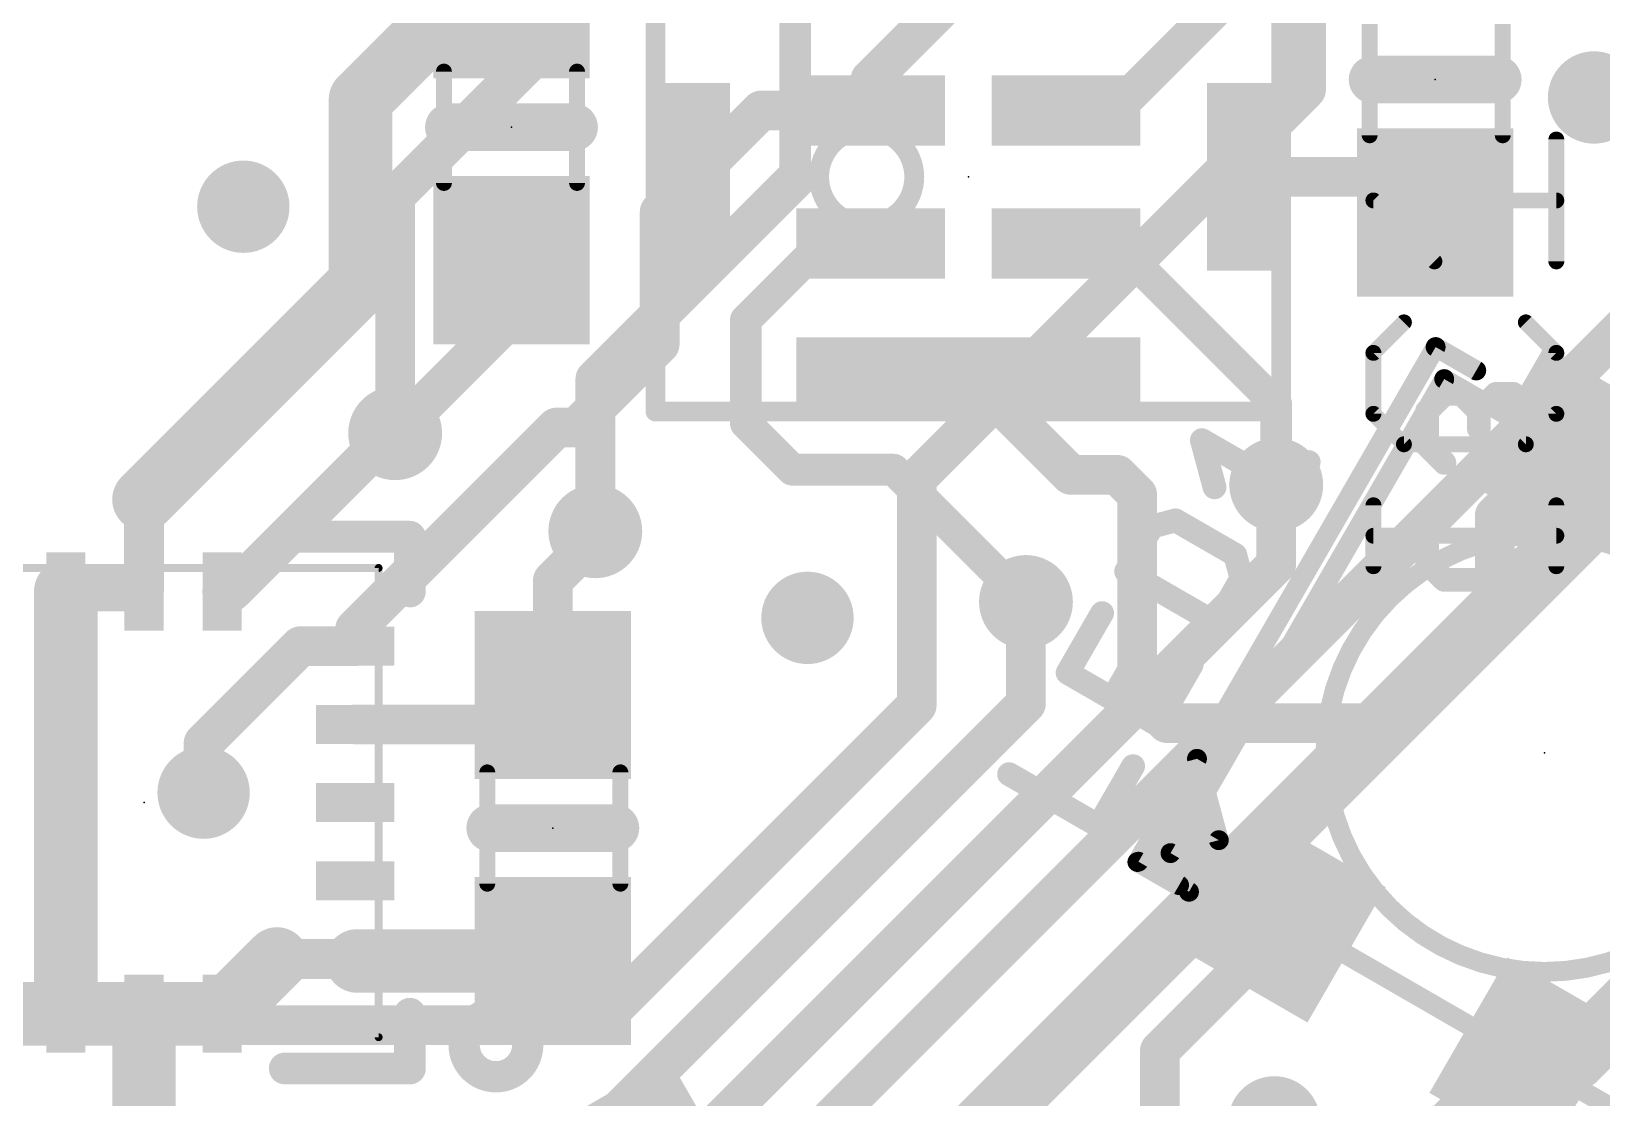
# Model space of a CAD drawing. Extents: x -25.4 to 25.4, y -26.7 to 25.8.
# Drawn here: x 5.44 to 15.48, y -10.33 to -3.51 of the extents above; entities that cross this region are included whole.
import ezdxf

# ---------------------------------------------------------------- set-up
doc = ezdxf.new("R2010")
doc.units = 0
for name, color, linetype in [('1', 12, 'CONTINUOUS'), ('16', 5, 'CONTINUOUS'), ('18', 110, 'CONTINUOUS'), ('20', 53, 'CONTINUOUS'), ('21', 53, 'CONTINUOUS'), ('23', 53, 'CONTINUOUS'), ('25', 253, 'CONTINUOUS'), ('51', 53, 'CONTINUOUS')]:
    doc.layers.add(name, color=color, linetype=linetype)

# ---------------------------------------------------------------- blocks, each defined once
blk = doc.blocks.new('RECT')
blk.add_solid([(-0.5, -0.5), (0.5, -0.5), (-0.5, 0.5), (0.5, 0.5)])
blk = doc.blocks.new('ROUNDV')
at = {"const_width": 0.5}
blk.add_lwpolyline([(0, -0.25, 1), (0, 0.25, 1), (0, -0.25)], format="xyb", dxfattribs=at)

msp = doc.modelspace()

# ---------------------------------------------------------------- linework, layer by layer
at = {"layer": '1'}
for points, const_width in [([(0, -20.32, 0.4142), (20.32, 0)], 0.254), ([(10.8685, -3.82, 1), (10.7415, -3.82)], 0.127), ([(10.7601, -3.7751, 1), (10.8499, -3.8649)], 0.127), ([(7.6454, -3.9497, 1), (7.4422, -3.9497)], 0.2032), ([(7.472, -3.8779, 1), (7.6156, -4.0215)], 0.2032), ([(10.105, -3.9565, 1), (10.105, -4.0835)], 0.127), ([(10.1499, -4.0649, 1), (10.0601, -3.9751)], 0.127), ([(10.805, -4.0835, 1), (10.805, -3.9565)], 0.127), ([(12.055, -3.9438, 1), (12.055, -4.0962)], 0.1524), ([(12.363, -4.0962, 1), (12.363, -3.9438)], 0.1524), ([(10.7415, -4.02, 1), (10.8685, -4.02)], 0.127), ([(12.3226, -3.9796, 1), (12.4034, -4.0604)], 0.1143), ([(9.6351, -4.4001, 1), (9.7249, -4.4899)], 0.127), ([(9.7249, -4.4899, 1), (9.6351, -4.4001)], 0.127), ([(13.18, -4.3815, 1), (13.18, -4.5085)], 0.127), ([(14.2317, -4.4001, 1), (14.1419, -4.4899)], 0.127), ([(14.1868, -4.5085, 1), (14.1868, -4.3815)], 0.127), ([(9.5199, -4.6686, 1), (9.3929, -4.6686)], 0.127), ([(9.4115, -4.6237, 1), (9.5013, -4.7135)], 0.127), ([(14.3696, -4.7176, 1), (14.4594, -4.6278)], 0.127), ([(10.497, -4.8192, 1), (10.497, -4.9208)], 0.1016), ([(10.5329, -4.9059, 1), (10.4611, -4.8341)], 0.1016), ([(10.805, -4.9208, 1), (10.805, -4.8192)], 0.1016), ([(12.055, -4.8192, 1), (12.055, -4.9208)], 0.1016), ([(12.4056, -4.8341, 1), (12.3338, -4.9059)], 0.1016), ([(12.3697, -4.9208, 1), (12.3697, -4.8192)], 0.1016), ([(8.5725, -4.9775, 1), (8.4455, -4.9775)], 0.127), ([(7.6156, -5.195, 1), (7.472, -5.0513)], 0.2032), ([(7.4422, -5.1232, 1), (7.6454, -5.1232)], 0.2032), ([(8.5539, -5.3849, 1), (8.4641, -5.2951)], 0.127), ([(8.4455, -5.34, 1), (8.5725, -5.34)], 0.127), ([(10.0584, -5.3594, 1), (9.9568, -5.3594)], 0.1016), ([(9.9717, -5.3235, 1), (10.0435, -5.3953)], 0.1016), ([(9.5013, -5.5592, 1), (9.4115, -5.4694)], 0.127), ([(9.3929, -5.5143, 1), (9.5199, -5.5143)], 0.127), ([(11.4749, -5.6501, 1), (11.3851, -5.7399)], 0.127), ([(13.4493, -5.8988, 1), (13.3477, -5.8988)], 0.1016), ([(13.3626, -5.9347, 1), (13.4344, -5.8629)], 0.1016), ([(8.796, -5.9842, 1), (8.796, -6.1112)], 0.127), ([(8.8409, -6.0926, 1), (8.7511, -6.0028)], 0.127), ([(8.923, -6.1112, 1), (8.923, -5.9842)], 0.127), ([(10.0435, -5.9839, 1), (9.9717, -6.0557)], 0.1016), ([(7.7348, -6.0202, 1), (7.7348, -6.1473)], 0.127), ([(7.7797, -6.1287, 1), (7.6898, -6.0388)], 0.127), ([(7.7203, -6.0388, 1), (7.8101, -6.1287)], 0.127), ([(7.7652, -6.1473, 1), (7.7652, -6.0202)], 0.127), ([(8.8781, -6.0028, 1), (8.9679, -6.0926)], 0.127), ([(9.9568, -6.0198, 1), (10.0584, -6.0198)], 0.1016), ([(15.2751, -6.2199, 1), (15.1853, -6.1301)], 0.127), ([(10.3048, -6.2662, 1), (10.3048, -6.3678)], 0.1016), ([(10.9884, -6.2811, 1), (10.9166, -6.3529)], 0.1016), ([(10.9525, -6.3678, 1), (10.9525, -6.2662)], 0.1016), ([(12.085, -6.2865, 1), (12.085, -6.4135)], 0.127), ([(12.4274, -6.3051, 1), (12.3376, -6.3949)], 0.127), ([(12.3825, -6.4135, 1), (12.3825, -6.2865)], 0.127), ([(10.2689, -6.3529, 1), (10.3407, -6.2811)], 0.1016), ([(12.0401, -6.3949, 1), (12.1299, -6.3051)], 0.127), ([(6.0877, -6.4356, 1), (6.2313, -6.5793)], 0.2032), ([(6.223, -6.5075, 1), (6.096, -6.5075)], 0.127), ([(12.573, -6.477, 1), (12.446, -6.477)], 0.127), ([(12.4646, -6.5219, 1), (12.5544, -6.4321)], 0.127), ([(13.3477, -6.4135, 1), (13.4493, -6.4135)], 0.1016), ([(14.859, -6.6097, 1), (14.732, -6.6097)], 0.127), ([(14.7506, -6.5648, 1), (14.8404, -6.6546)], 0.127), ([(9.1084, -6.7107, 1), (8.9814, -6.7107)], 0.127), ([(8.9814, -6.7539, 1), (9.1084, -6.7539)], 0.127), ([(9.0898, -6.7988, 1), (9, -6.709)], 0.127), ([(5.7611, -7.0955, 1), (5.5579, -7.0955)], 0.2032), ([(8.8367, -7.0256, 1), (8.7097, -7.0256)], 0.127), ([(8.7283, -6.9807, 1), (8.8181, -7.0705)], 0.127), ([(5.6595, -7.032, 1), (5.6595, -7.159)], 0.127), ([(6.1595, -7.159, 1), (6.1595, -7.032)], 0.127), ([(6.6595, -7.032, 1), (6.6595, -7.159)], 0.127), ([(6.6781, -7.0506, 1), (6.7679, -7.1404)], 0.127), ([(6.723, -7.159, 1), (6.723, -7.032)], 0.127), ([(6.096, -7.0955, 1), (6.223, -7.0955)], 0.127), ([(11.7624, -7.1987, 1), (11.8342, -7.1269)], 0.1016), ([(7.573, -7.3343, 1), (7.446, -7.3343)], 0.127), ([(7.4646, -7.2894, 1), (7.5544, -7.3792)], 0.127), ([(14.8404, -7.3474, 1), (14.7506, -7.2576)], 0.127), ([(7.1595, -7.382, 1), (7.1595, -7.509)], 0.127), ([(7.2044, -7.4904, 1), (7.1146, -7.4006)], 0.127), ([(7.5095, -7.509, 1), (7.5095, -7.382)], 0.127), ([(14.732, -7.3025, 1), (14.859, -7.3025)], 0.127), ([(7.446, -7.4455, 1), (7.573, -7.4455)], 0.127), ([(12.5544, -7.7021, 1), (12.4646, -7.7919)], 0.127), ([(8.7097, -7.7581, 1), (8.8367, -7.7581)], 0.127), ([(8.8181, -7.803, 1), (8.7283, -7.7132)], 0.127), ([(12.446, -7.747, 1), (12.573, -7.747)], 0.127), ([(7.5095, -7.882, 1), (7.5095, -8.009)], 0.127), ([(8.5857, -8.009, 1), (8.5857, -7.882)], 0.127), ([(12.7, -7.874, 1), (12.7, -8.001)], 0.127), ([(12.6551, -7.9824, 1), (12.7449, -7.8926)], 0.127), ([(14.1156, -7.8926, 1), (14.2054, -7.9824)], 0.127), ([(14.1605, -8.001, 1), (14.1605, -7.874)], 0.127), ([(8.5408, -7.9006, 1), (8.6306, -7.9904)], 0.127), ([(6.4956, -8.0195, 1), (6.5855, -8.1094)], 0.127), ([(6.6041, -8.0645, 1), (6.4771, -8.0645)], 0.127), ([(6.4771, -8.382, 1), (6.6041, -8.382)], 0.127), ([(13.5251, -9.2509, 1), (13.4353, -9.1611)], 0.127), ([(7.0813, -9.5173, 1), (6.9377, -9.3737)], 0.2032), ([(7.0095, -9.382, 1), (7.0095, -9.509)], 0.127), ([(7.5221, -9.3565, 1), (7.5221, -9.5597)], 0.2032), ([(7.5544, -9.4006, 1), (7.4646, -9.4904)], 0.127), ([(7.5095, -9.509, 1), (7.5095, -9.382)], 0.127), ([(8.7732, -9.5597, 1), (8.7732, -9.3565)], 0.2032), ([(7.4772, -9.503, 1), (7.567, -9.4132)], 0.127), ([(5.6595, -9.6939, 1), (5.6595, -9.8971)], 0.2032), ([(5.6595, -9.8971, 1), (5.6595, -9.6939)], 0.2032), ([(6.1595, -9.6939, 1), (6.1595, -9.8971)], 0.2032), ([(6.2611, -9.7955, 1), (6.0579, -9.7955)], 0.2032), ([(6.1595, -9.8971, 1), (6.1595, -9.6939)], 0.2032), ([(6.5877, -9.7237, 1), (6.7313, -9.8673)], 0.2032), ([(6.6595, -9.8971, 1), (6.6595, -9.6939)], 0.2032), ([(5.5579, -9.7955, 1), (5.7611, -9.7955)], 0.2032), ([(12.7182, -10.0315, 1), (12.5912, -10.0315)], 0.127), ([(12.6098, -9.9866, 1), (12.6996, -10.0764)], 0.127), ([(14.9958, -9.9794, 1), (14.9958, -10.1826)], 0.2032), ([(15.0676, -10.1529, 1), (14.9239, -10.0092)], 0.2032), ([(15.2386, -10.0092, 1), (15.3823, -10.1529)], 0.2032), ([(15.3105, -10.1826, 1), (15.3105, -9.9794)], 0.2032)]:
    msp.add_lwpolyline(points, format="xyb", dxfattribs=dict(at, const_width=const_width))
for points, const_width in [([(7.5438, -3.9497), (8.216, -3.2775)], 0.4064), ([(11.43, -3.195), (10.805, -3.82)], 0.254), ([(12.363, -4.02), (13.081, -3.302)], 0.2286), ([(10.805, -3.82), (10.805, -4.02)], 0.254), ([(7.5438, -5.1232), (7.5438, -3.9497)], 0.4064), ([(10.105, -4.02), (9.68, -4.445)], 0.254), ([(10.805, -4.02), (10.105, -4.02)], 0.254), ([(12.055, -4.02), (12.363, -4.02)], 0.3048), ([(9.68, -4.445), (9.4564, -4.6686)], 0.254), ([(13.18, -4.445), (14.1868, -4.445)], 0.254), ([(14.1868, -4.445), (14.4145, -4.6727)], 0.254), ([(9.4564, -4.6686), (9.4564, -5.5143)], 0.254), ([(10.497, -4.87), (10.0076, -5.3594)], 0.2032), ([(10.805, -4.87), (10.497, -4.87)], 0.2032), ([(12.3697, -4.87), (12.055, -4.87)], 0.2032), ([(13.3985, -5.8988), (12.3697, -4.87)], 0.2032), ([(8.509, -5.34), (8.509, -4.9775)], 0.254), ([(6.1595, -6.5075), (7.5438, -5.1232)], 0.4064), ([(7.7652, -6.0838), (8.509, -5.34)], 0.254), ([(10.0076, -5.3594), (10.0076, -6.0198)], 0.2032), ([(9.4564, -5.5143), (8.923, -6.0477)], 0.254), ([(11.43, -5.695), (12.085, -6.35)], 0.254), ([(13.3985, -6.4135), (13.3985, -5.8988)], 0.2032), ([(8.796, -6.0477), (7.5095, -7.3343)], 0.254), ([(8.923, -6.0477), (8.796, -6.0477)], 0.254), ([(10.0076, -6.0198), (10.3048, -6.317)], 0.2032), ([(7.7348, -6.0838), (6.723, -7.0955)], 0.254), ([(7.7652, -6.0838), (7.7348, -6.0838)], 0.254), ([(14.7955, -6.6097), (15.2302, -6.175)], 0.254), ([(10.9525, -6.317), (10.3048, -6.317)], 0.2032), ([(10.9525, -6.317), (11.7983, -7.1628)], 0.2032), ([(12.085, -6.35), (12.3825, -6.35)], 0.254), ([(12.3825, -6.35), (12.5095, -6.477)], 0.254), ([(6.1595, -7.0955), (6.1595, -6.5075)], 0.254), ([(12.5095, -6.477), (12.5095, -7.747)], 0.254), ([(14.7955, -7.3025), (14.7955, -6.6097)], 0.254), ([(9.0449, -6.7539), (9.0449, -6.7107)], 0.254), ([(9.0449, -6.7539), (8.7732, -7.0256)], 0.254), ([(5.6595, -7.0955), (5.6595, -9.7955)], 0.4064), ([(8.7732, -7.7581), (8.7732, -7.0256)], 0.254), ([(5.6595, -7.0955), (6.1595, -7.0955)], 0.254), ([(6.6595, -7.0955), (6.723, -7.0955)], 0.254), ([(7.5095, -7.3343), (7.5095, -7.4455)], 0.254), ([(14.1605, -7.9375), (14.7955, -7.3025)], 0.254), ([(7.1595, -7.4455), (6.5406, -8.0645)], 0.254), ([(7.5095, -7.4455), (7.1595, -7.4455)], 0.254), ([(15.3105, -10.081), (17.8997, -7.4918)], 0.4064), ([(12.5095, -7.747), (12.7, -7.9375)], 0.254), ([(8.5857, -7.9455), (8.7732, -7.7581)], 0.254), ([(7.5095, -7.9455), (8.5857, -7.9455)], 0.254), ([(12.7, -7.9375), (14.1605, -7.9375)], 0.254), ([(6.5406, -8.0645), (6.5406, -8.382)], 0.254), ([(13.4802, -9.206), (12.6547, -10.0315)], 0.254), ([(7.0095, -9.4455), (6.6595, -9.7955)], 0.4064), ([(7.5095, -9.4455), (7.0095, -9.4455)], 0.254), ([(8.7732, -9.4581), (7.5221, -9.4581)], 0.4064), ([(7.5095, -9.4455), (7.5221, -9.4581)], 0.254), ([(5.1595, -9.7955), (5.6595, -9.7955)], 0.4064), ([(6.1595, -9.7955), (5.6595, -9.7955)], 0.4064), ([(6.6595, -9.7955), (6.1595, -9.7955)], 0.4064), ([(6.1595, -10.8585), (6.1595, -9.7955)], 0.4064), ([(12.6547, -10.0315), (12.6547, -11.2791)], 0.254), ([(13.8292, -11.2476), (14.9958, -10.081)], 0.4064), ([(15.3105, -10.081), (14.9958, -10.081)], 0.4064)]:
    msp.add_lwpolyline(points, dxfattribs=dict(at, const_width=const_width))
at = {"layer": '16'}
for points, const_width in [([(10.3226, 1.4884), (10.3226, -4.4602)], 0.2032), ([(8.7503, 1.2827), (8.7503, -3.5823)], 0.254), ([(13.589, 0.4623), (13.589, -3.8862)], 0.254), ([(17.6848, -3.3338), (9.8679, -11.1506)], 0.254), ([(10.9855, -11.049), (18.4785, -3.556)], 0.4064), ([(8.7503, -3.5823), (7.7652, -4.5674)], 0.254), ([(13.589, -3.8862), (11.0998, -6.3754)], 0.254), ([(10.3226, -4.4602), (9.0449, -5.7379)], 0.254), ([(7.7652, -4.5674), (7.7652, -6.0838)], 0.254), ([(9.0449, -6.7107), (9.0449, -5.7379)], 0.254), ([(11.0998, -6.3754), (11.0998, -7.8232)], 0.254), ([(13.3985, -6.4135), (13.3985, -6.9215)], 0.254), ([(13.3985, -6.9215), (9.3345, -10.9855)], 0.254), ([(11.7983, -7.1628), (11.7983, -7.8121)], 0.254), ([(11.0998, -7.8232), (9.0551, -9.8679)], 0.254), ([(9.1186, -10.4918), (11.7983, -7.8121)], 0.254), ([(9.0551, -9.8679), (4.4704, -9.8679)], 0.254)]:
    msp.add_lwpolyline(points, dxfattribs=dict(at, const_width=const_width))
for points, const_width in [([(0, -20.32, 0.4142), (20.32, 0)], 0.254), ([(8.7952, -3.6272, 1), (8.7054, -3.5374)], 0.127), ([(8.6868, -3.5823, 1), (8.8138, -3.5823)], 0.127), ([(13.6339, -3.9311, 1), (13.5441, -3.8413)], 0.127), ([(13.5255, -3.8862, 1), (13.6525, -3.8862)], 0.127), ([(10.3675, -4.5051, 1), (10.2777, -4.4153)], 0.127), ([(10.2718, -4.4602, 1), (10.3734, -4.4602)], 0.1016), ([(7.8287, -4.5674, 1), (7.7017, -4.5674)], 0.127), ([(7.7203, -4.5225, 1), (7.8101, -4.6123)], 0.127), ([(9.1084, -5.7379, 1), (8.9814, -5.7379)], 0.127), ([(9, -5.693, 1), (9.0898, -5.7828)], 0.127), ([(7.7017, -6.0838, 1), (7.8287, -6.0838)], 0.127), ([(11.1633, -6.3754, 1), (11.0363, -6.3754)], 0.127), ([(11.0549, -6.3305, 1), (11.1447, -6.4203)], 0.127), ([(13.462, -6.4135, 1), (13.335, -6.4135)], 0.127), ([(8.9814, -6.7107, 1), (9.1084, -6.7107)], 0.127), ([(13.4434, -6.9664, 1), (13.3536, -6.8766)], 0.127), ([(13.335, -6.9215, 1), (13.462, -6.9215)], 0.127), ([(11.8618, -7.1628, 1), (11.7348, -7.1628)], 0.127), ([(11.1447, -7.8681, 1), (11.0549, -7.7783)], 0.127), ([(11.8432, -7.857, 1), (11.7534, -7.7672)], 0.127), ([(11.0363, -7.8232, 1), (11.1633, -7.8232)], 0.127), ([(11.7348, -7.8121, 1), (11.8618, -7.8121)], 0.127), ([(9.0102, -9.823, 1), (9.1, -9.9128)], 0.127), ([(9.0551, -9.9314, 1), (9.0551, -9.8044)], 0.127)]:
    msp.add_lwpolyline(points, format="xyb", dxfattribs=dict(at, const_width=const_width))
at = {"layer": '20', "const_width": 0.0254}
msp.add_lwpolyline([(-3.4925, 25.146, 14.4823), (3.4925, 25.146)], format="xyb", dxfattribs=at)
at = {"layer": '21'}
for points, const_width in [([(9.43, -5.945), (9.43, -2.945)], 0.127), ([(13.43, -2.945), (13.43, -5.945)], 0.127), ([(14.8145, -3.8227), (14.0145, -3.8227)], 0.3048), ([(8.109, -4.1275), (8.909, -4.1275)], 0.3048), ([(12.5175, -8.8234), (14.4176, -5.5326)], 0.127), ([(14.4176, -5.5326), (14.6774, -5.6825)], 0.127), ([(13.43, -5.945), (9.43, -5.945)], 0.127), ([(7.0595, -6.7455), (7.8595, -6.7455)], 0.2032), ([(7.8595, -6.7455), (7.8595, -7.0955)], 0.2032), ([(12.8917, -8.1654), (12.5107, -8.8253)], 0.127), ([(13.0312, -8.6858), (12.8917, -8.1654)], 0.127), ([(12.84, -8.255), (12.9157, -8.255)], 0.127), ([(12.7666, -8.382), (12.9498, -8.382)], 0.127), ([(9.1732, -8.6081), (8.3732, -8.6081)], 0.3048), ([(12.6933, -8.509), (12.9838, -8.509)], 0.127), ([(12.62, -8.636), (13.0178, -8.636)], 0.127), ([(12.8407, -9.0158), (13.0312, -8.6858)], 0.127), ([(12.5467, -8.763), (12.9866, -8.763)], 0.127), ([(12.5107, -8.8253), (12.8407, -9.0158)], 0.127), ([(12.7774, -8.9734), (12.5175, -8.8234)], 0.127), ([(12.6228, -8.89), (12.9133, -8.89)], 0.127), ([(7.8595, -10.1455), (7.8595, -9.7955)], 0.2032), ([(7.0595, -10.1455), (7.8595, -10.1455)], 0.2032)]:
    msp.add_lwpolyline(points, dxfattribs=dict(at, const_width=const_width))
for points, const_width in [([(14.0145, -3.7465, 1), (14.0145, -3.8989)], 0.1524), ([(14.8145, -3.8989, 1), (14.8145, -3.7465)], 0.1524), ([(8.109, -4.0513, 1), (8.109, -4.2037)], 0.1524), ([(8.909, -4.2037, 1), (8.909, -4.0513)], 0.1524), ([(10.78, -4.7491, 1), (10.78, -4.1409, 1), (10.78, -4.7491)], 0.127), ([(14.4334, -5.5051, 1), (14.4017, -5.56)], 0.0635), ([(14.445, -5.5484, 1), (14.3901, -5.5167)], 0.0635), ([(14.6615, -5.71, 1), (14.6932, -5.6551)], 0.0635), ([(9.3982, -5.945, 1), (9.4618, -5.945)], 0.0635), ([(9.43, -5.9133, 1), (9.43, -5.9768)], 0.0635), ([(13.3983, -5.945, 1), (13.4618, -5.945)], 0.0635), ([(13.43, -5.9768, 1), (13.43, -5.9133)], 0.0635), ([(7.0595, -6.6947, 1), (7.0595, -6.7963)], 0.1016), ([(7.9103, -6.7455, 1), (7.8087, -6.7455)], 0.1016), ([(7.8595, -6.7963, 1), (7.8595, -6.6947)], 0.1016), ([(7.8087, -7.0955, 1), (7.9103, -7.0955)], 0.1016), ([(12.9224, -8.1571, 1), (12.8611, -8.1736)], 0.0635), ([(12.9192, -8.1812, 1), (12.8642, -8.1495)], 0.0635), ([(12.84, -8.2233, 1), (12.84, -8.2868)], 0.0635), ([(12.9157, -8.2868, 1), (12.9157, -8.2233)], 0.0635), ([(12.7666, -8.3502, 1), (12.7666, -8.4138)], 0.0635), ([(12.9498, -8.4138, 1), (12.9498, -8.3502)], 0.0635), ([(8.3732, -8.5319, 1), (8.3732, -8.6843)], 0.1524), ([(9.1732, -8.6843, 1), (9.1732, -8.5319)], 0.1524), ([(12.6933, -8.4772, 1), (12.6933, -8.5408)], 0.0635), ([(12.9838, -8.5408, 1), (12.9838, -8.4772)], 0.0635), ([(12.62, -8.6043, 1), (12.62, -8.6678)], 0.0635), ([(13.0587, -8.7017, 1), (13.0037, -8.6699)], 0.0635), ([(13.0178, -8.6678, 1), (13.0178, -8.6043)], 0.0635), ([(12.5467, -8.7312, 1), (12.5467, -8.7948)], 0.0635), ([(12.9866, -8.7948, 1), (12.9866, -8.7312)], 0.0635), ([(13.0005, -8.694, 1), (13.0618, -8.6776)], 0.0635), ([(12.5266, -8.7978, 1), (12.4948, -8.8528)], 0.0635), ([(12.4832, -8.8094, 1), (12.5382, -8.8412)], 0.0635), ([(12.5334, -8.796, 1), (12.5017, -8.8509)], 0.0635), ([(12.4901, -8.8076, 1), (12.545, -8.8393)], 0.0635), ([(12.6228, -8.8582, 1), (12.6228, -8.9218)], 0.0635), ([(12.9133, -8.9218, 1), (12.9133, -8.8582)], 0.0635), ([(12.7615, -9.0009, 1), (12.7932, -8.946)], 0.0635), ([(12.8132, -8.9999, 1), (12.8682, -9.0317)], 0.0635), ([(12.8248, -9.0433, 1), (12.8565, -8.9883)], 0.0635), ([(7.9103, -9.7955, 1), (7.8087, -9.7955)], 0.1016), ([(8.4095, -10.0955, 1), (8.4095, -9.8955, 1), (8.4095, -10.0955)], 0.4064), ([(7.0595, -10.0947, 1), (7.0595, -10.1963)], 0.1016), ([(7.8087, -10.1455, 1), (7.9103, -10.1455)], 0.1016), ([(7.8595, -10.1963, 1), (7.8595, -10.0947)], 0.1016)]:
    msp.add_lwpolyline(points, format="xyb", dxfattribs=dict(at, const_width=const_width))
at = {"layer": '23'}
for p in [(14.4145, -3.8227), (8.509, -4.1275), (11.43, -4.445), (15.113, -8.128), (6.1595, -8.4455), (8.7732, -8.6081)]:
    msp.add_point(p, dxfattribs=at)
at = {"layer": '25'}
for points, const_width in [([(15.1892, -4.9852), (15.1892, -4.2056)], 0.1016), ([(14.4096, -4.9852), (14.0198, -4.5954)], 0.1016), ([(14.0198, -4.5954), (15.1892, -4.5954)], 0.1016), ([(14.2147, -5.375), (14.0198, -5.5699)], 0.1016), ([(15.1892, -5.5699), (14.9943, -5.375)], 0.1016), ([(14.0198, -5.5699), (14.0198, -5.9597)], 0.1016), ([(15.1892, -5.9597), (15.1892, -5.5699)], 0.1016), ([(14.3631, -5.9424), (14.4733, -5.8323)], 0.1524), ([(14.4733, -5.8323), (14.5835, -5.8323)], 0.1524), ([(14.5835, -5.8323), (14.6936, -5.9424)], 0.1524), ([(14.6936, -5.9424), (14.8038, -5.8323)], 0.1524), ([(14.8038, -5.8323), (14.9139, -5.8323)], 0.1524), ([(14.9139, -5.8323), (15.0241, -5.9424)], 0.1524), ([(14.0198, -5.9597), (14.2147, -6.1546)], 0.1016), ([(14.3631, -6.1628), (14.3631, -5.9424)], 0.1524), ([(14.6936, -5.9424), (14.6936, -6.0526)], 0.1524), ([(14.9943, -6.1546), (15.1892, -5.9597)], 0.1016), ([(15.0241, -5.9424), (15.0241, -6.1628)], 0.1524), ([(13.0039, -6.4294), (12.9232, -6.1284)], 0.1524), ([(12.9232, -6.1284), (13.4956, -6.4589)], 0.1524), ([(14.2147, -6.1546), (14.9943, -6.1546)], 0.1016), ([(14.4733, -6.2729), (14.3631, -6.1628)], 0.1524), ([(15.0241, -6.1628), (14.9139, -6.2729)], 0.1524), ([(13.3855, -6.6497), (13.6058, -6.2681)], 0.1524), ([(14.0198, -6.9342), (14.0198, -6.5444)], 0.1016), ([(14.4733, -6.5807), (14.3631, -6.6909)], 0.1524), ([(15.0241, -6.6909), (14.9139, -6.5807)], 0.1524), ([(15.1892, -6.9342), (15.1892, -6.5444)], 0.1016), ([(12.6041, -6.6812), (12.4389, -6.9674)], 0.1524), ([(12.7546, -6.6409), (12.6041, -6.6812)], 0.1524), ([(13.1362, -6.8612), (12.7546, -6.6409)], 0.1524), ([(14.3631, -6.6909), (14.3631, -6.9112)], 0.1524), ([(15.0241, -6.9112), (15.0241, -6.6909)], 0.1524), ([(15.1892, -6.7393), (14.0198, -6.7393)], 0.1016), ([(13.1765, -7.0117), (13.1362, -6.8612)], 0.1524), ([(12.4389, -6.9674), (13.0113, -7.2979)], 0.1524), ([(14.3631, -6.9112), (14.4733, -7.0213)], 0.1524), ([(14.9139, -7.0213), (15.0241, -6.9112)], 0.1524), ([(13.0113, -7.2979), (13.1765, -7.0117)], 0.1524), ([(14.4733, -7.0213), (14.9139, -7.0213)], 0.1524), ([(12.285, -7.2339), (12.0647, -7.6156)], 0.1524), ([(12.3509, -7.7808), (12.461, -7.59)], 0.1524), ([(12.6371, -7.946), (12.8574, -7.5644)], 0.1524), ([(12.0647, -7.6156), (12.6371, -7.946)], 0.1524), ([(11.6904, -8.2637), (12.2629, -8.5942)], 0.1524), ([(12.2629, -8.5942), (12.4832, -8.2126)], 0.1524)]:
    msp.add_lwpolyline(points, dxfattribs=dict(at, const_width=const_width))
for points, const_width in [([(15.2146, -4.2056, 1), (15.1638, -4.2056)], 0.0508), ([(14.0378, -4.5774, 1), (14.0018, -4.6134)], 0.0508), ([(14.0198, -4.57, 1), (14.0198, -4.6208)], 0.0508), ([(15.1892, -4.6208, 1), (15.1892, -4.57)], 0.0508), ([(14.3916, -5.0032, 1), (14.4276, -4.9672)], 0.0508), ([(15.1638, -4.9852, 1), (15.2146, -4.9852)], 0.0508), ([(14.2327, -5.393, 1), (14.1967, -5.357)], 0.0508), ([(15.0123, -5.357, 1), (14.9763, -5.393)], 0.0508), ([(14.0452, -5.5699, 1), (13.9944, -5.5699)], 0.0508), ([(15.2146, -5.5699, 1), (15.1638, -5.5699)], 0.0508), ([(14.0018, -5.5519, 1), (14.0378, -5.5879)], 0.0508), ([(15.1712, -5.5879, 1), (15.2072, -5.5519)], 0.0508), ([(14.4733, -5.7942, 1), (14.4733, -5.8704)], 0.0762), ([(14.5002, -5.8592, 1), (14.4464, -5.8053)], 0.0762), ([(14.6104, -5.8053, 1), (14.5565, -5.8592)], 0.0762), ([(14.5835, -5.8704, 1), (14.5835, -5.7942)], 0.0762), ([(14.8038, -5.7942, 1), (14.8038, -5.8704)], 0.0762), ([(14.8307, -5.8592, 1), (14.7768, -5.8053)], 0.0762), ([(14.9409, -5.8053, 1), (14.887, -5.8592)], 0.0762), ([(14.9139, -5.8704, 1), (14.9139, -5.7942)], 0.0762), ([(14.0378, -5.9417, 1), (14.0018, -5.9777)], 0.0508), ([(14.4012, -5.9424, 1), (14.325, -5.9424)], 0.0762), ([(14.3362, -5.9155, 1), (14.3901, -5.9694)], 0.0762), ([(14.7317, -5.9424, 1), (14.6555, -5.9424)], 0.0762), ([(14.6667, -5.9155, 1), (14.7206, -5.9694)], 0.0762), ([(14.6667, -5.9694, 1), (14.7206, -5.9155)], 0.0762), ([(15.0622, -5.9424, 1), (14.986, -5.9424)], 0.0762), ([(14.9972, -5.9694, 1), (15.051, -5.9155)], 0.0762), ([(15.2072, -5.9777, 1), (15.1712, -5.9417)], 0.0508), ([(13.9944, -5.9597, 1), (14.0452, -5.9597)], 0.0508), ([(14.6555, -6.0526, 1), (14.7317, -6.0526)], 0.0762), ([(15.1638, -5.9597, 1), (15.2146, -5.9597)], 0.0508), ([(12.96, -6.1186, 1), (12.8864, -6.1383)], 0.0762), ([(12.9423, -6.0955, 1), (12.9042, -6.1614)], 0.0762), ([(14.2147, -6.1292, 1), (14.2147, -6.18)], 0.0508), ([(14.1967, -6.1726, 1), (14.2327, -6.1366)], 0.0508), ([(14.3901, -6.1358, 1), (14.3362, -6.1897)], 0.0762), ([(14.9763, -6.1366, 1), (15.0123, -6.1726)], 0.0508), ([(15.051, -6.1897, 1), (14.9972, -6.1358)], 0.0762), ([(14.9943, -6.18, 1), (14.9943, -6.1292)], 0.0508), ([(13.6388, -6.2872, 1), (13.5728, -6.2491)], 0.0762), ([(14.325, -6.1628, 1), (14.4012, -6.1628)], 0.0762), ([(14.4464, -6.2999, 1), (14.5002, -6.246)], 0.0762), ([(14.887, -6.246, 1), (14.9409, -6.2999)], 0.0762), ([(14.986, -6.1628, 1), (15.0622, -6.1628)], 0.0762), ([(12.9671, -6.4393, 1), (13.0407, -6.4196)], 0.0762), ([(13.4766, -6.4919, 1), (13.5147, -6.4259)], 0.0762), ([(14.0452, -6.5444, 1), (13.9944, -6.5444)], 0.0508), ([(14.5002, -6.6076, 1), (14.4464, -6.5537)], 0.0762), ([(14.9409, -6.5537, 1), (14.887, -6.6076)], 0.0762), ([(15.2146, -6.5444, 1), (15.1638, -6.5444)], 0.0508), ([(12.5942, -6.6444, 1), (12.614, -6.718)], 0.0762), ([(12.6371, -6.7002, 1), (12.5711, -6.6621)], 0.0762), ([(12.7736, -6.6079, 1), (12.7355, -6.6739)], 0.0762), ([(12.7644, -6.6777, 1), (12.7447, -6.6041)], 0.0762), ([(13.3525, -6.6307, 1), (13.4185, -6.6688)], 0.0762), ([(14.4012, -6.6909, 1), (14.325, -6.6909)], 0.0762), ([(15.0622, -6.6909, 1), (14.986, -6.6909)], 0.0762), ([(14.0198, -6.7139, 1), (14.0198, -6.7647)], 0.0508), ([(14.3362, -6.6639, 1), (14.3901, -6.7178)], 0.0762), ([(14.9972, -6.7178, 1), (15.051, -6.6639)], 0.0762), ([(15.1892, -6.7647, 1), (15.1892, -6.7139)], 0.0508), ([(13.173, -6.8513, 1), (13.0994, -6.8711)], 0.0762), ([(13.1171, -6.8942, 1), (13.1552, -6.8282)], 0.0762), ([(12.4579, -6.9344, 1), (12.4198, -7.0004)], 0.0762), ([(12.4059, -6.9484, 1), (12.4719, -6.9865)], 0.0762), ([(13.9944, -6.9342, 1), (14.0452, -6.9342)], 0.0508), ([(14.3901, -6.8842, 1), (14.3362, -6.9381)], 0.0762), ([(14.325, -6.9112, 1), (14.4012, -6.9112)], 0.0762), ([(14.986, -6.9112, 1), (15.0622, -6.9112)], 0.0762), ([(15.051, -6.9381, 1), (14.9972, -6.8842)], 0.0762), ([(15.1638, -6.9342, 1), (15.2146, -6.9342)], 0.0508), ([(13.1397, -7.0215, 1), (13.2133, -7.0018)], 0.0762), ([(13.2095, -7.0307, 1), (13.1435, -6.9926)], 0.0762), ([(14.4733, -6.9832, 1), (14.4733, -7.0594)], 0.0762), ([(14.4464, -7.0483, 1), (14.5002, -6.9944)], 0.0762), ([(14.887, -6.9944, 1), (14.9409, -7.0483)], 0.0762), ([(14.9139, -7.0594, 1), (14.9139, -6.9832)], 0.0762), ([(12.318, -7.253, 1), (12.252, -7.2149)], 0.0762), ([(12.9922, -7.3309, 1), (13.0303, -7.2649)], 0.0762), ([(12.9783, -7.2788, 1), (13.0443, -7.3169)], 0.0762), ([(12.494, -7.609, 1), (12.428, -7.5709)], 0.0762), ([(12.8904, -7.5835, 1), (12.8244, -7.5454)], 0.0762), ([(12.0837, -7.5826, 1), (12.0456, -7.6485)], 0.0762), ([(12.0317, -7.5965, 1), (12.0976, -7.6346)], 0.0762), ([(12.3179, -7.7617, 1), (12.3839, -7.7998)], 0.0762), ([(12.6041, -7.927, 1), (12.6701, -7.9651)], 0.0762), ([(12.618, -7.979, 1), (12.6561, -7.913)], 0.0762), ([(11.7095, -8.2307, 1), (11.6714, -8.2967)], 0.0762), ([(12.5162, -8.2316, 1), (12.4502, -8.1935)], 0.0762), ([(12.2438, -8.6272, 1), (12.2819, -8.5612)], 0.0762), ([(12.2299, -8.5751, 1), (12.2959, -8.6132)], 0.0762)]:
    msp.add_lwpolyline(points, format="xyb", dxfattribs=dict(at, const_width=const_width))
at = {"layer": '51'}
for points, const_width in [([(13.9955, -3.4667), (13.9955, -4.1787)], 0.1016), ([(14.8465, -3.4667), (14.8465, -4.1787)], 0.1016), ([(8.077, -4.4835), (8.077, -3.7715)], 0.1016), ([(8.928, -4.4835), (8.928, -3.7715)], 0.1016), ([(12.7225, -8.7685), (14.4725, -5.7375)], 0.127), ([(14.4725, -5.7375), (17.5035, -7.4875)], 0.127), ([(4.6595, -6.9455), (7.6595, -6.9455)], 0.0508), ([(7.6595, -6.9455), (7.6595, -9.9455)], 0.0508), ([(8.3542, -8.2521), (8.3542, -8.9641)], 0.1016), ([(9.2052, -8.2521), (9.2052, -8.9641)], 0.1016), ([(15.7535, -10.5185), (12.7225, -8.7685)], 0.127), ([(7.6595, -9.9455), (4.6595, -9.9455)], 0.0508)]:
    msp.add_lwpolyline(points, dxfattribs=dict(at, const_width=const_width))
for points, const_width in [([(8.1024, -3.7715, 1), (8.0516, -3.7715)], 0.0508), ([(8.9534, -3.7715, 1), (8.9026, -3.7715)], 0.0508), ([(13.9701, -4.1787, 1), (14.0209, -4.1787)], 0.0508), ([(14.8211, -4.1787, 1), (14.8719, -4.1787)], 0.0508), ([(8.0516, -4.4835, 1), (8.1024, -4.4835)], 0.0508), ([(8.9026, -4.4835, 1), (8.9534, -4.4835)], 0.0508), ([(14.4883, -5.71, 1), (14.4566, -5.7649)], 0.0635), ([(14.4999, -5.7533, 1), (14.445, -5.7216)], 0.0635), ([(15.113, -9.528, 1), (15.113, -6.728, 1), (15.113, -9.528)], 0.127), ([(7.6722, -6.9455, 1), (7.6468, -6.9455)], 0.0254), ([(7.6595, -6.9582, 1), (7.6595, -6.9328)], 0.0254), ([(8.3796, -8.2521, 1), (8.3288, -8.2521)], 0.0508), ([(9.2306, -8.2521, 1), (9.1798, -8.2521)], 0.0508), ([(12.7383, -8.741, 1), (12.7066, -8.796)], 0.0635), ([(12.695, -8.7527, 1), (12.7499, -8.7844)], 0.0635), ([(8.3288, -8.9641, 1), (8.3796, -8.9641)], 0.0508), ([(9.1798, -8.9641, 1), (9.2306, -8.9641)], 0.0508), ([(7.6468, -9.9455, 1), (7.6722, -9.9455)], 0.0254), ([(7.6595, -9.9582, 1), (7.6595, -9.9328)], 0.0254)]:
    msp.add_lwpolyline(points, format="xyb", dxfattribs=dict(at, const_width=const_width))

# ---------------------------------------------------------------- block references
at = {"layer": '1'}
for p, xscale, rotation in [((8.509, -3.2775), 1.075, 90), ((14.4145, -4.6727), 1.075, 270), ((8.509, -4.9775), 1.075, 90), ((15.2302, -6.175), 0.85, 150), ((8.7732, -7.7581), 1.075, 270), ((13.4802, -9.206), 0.85, 150), ((8.7732, -9.4581), 1.075, 270), ((14.9958, -10.081), 0.85, 150)]:
    msp.add_blockref('RECT', p, dxfattribs=dict(at, xscale=xscale, rotation=rotation))
for p, xscale, yscale, rotation in [((10.805, -4.02), 0.95, 0.45, 180), ((12.055, -4.02), 0.95, 0.45, 180), ((9.68, -4.445), 1.2, 0.45, 90), ((13.18, -4.445), 1.2, 0.45, 90), ((10.805, -4.87), 0.95, 0.45, 180), ((12.055, -4.87), 0.95, 0.45, 180), ((11.43, -5.695), 2.2, 0.45, 180), ((5.6595, -7.0955), 0.5, 0.25, 270), ((6.1595, -7.0955), 0.5, 0.25, 270), ((6.6595, -7.0955), 0.5, 0.25, 270), ((7.5095, -7.4455), 0.5, 0.25, 180), ((7.5095, -7.9455), 0.5, 0.25, 180), ((7.5095, -8.4455), 0.5, 0.25, 180), ((7.5095, -8.9455), 0.5, 0.25, 180), ((7.5095, -9.4455), 0.5, 0.25, 180), ((5.6595, -9.7955), 0.5, 0.25, 90), ((6.1595, -9.7955), 0.5, 0.25, 90), ((6.6595, -9.7955), 0.5, 0.25, 90), ((9.2593, -11.0393), 1.4, 1.4, 120)]:
    msp.add_blockref('RECT', p, dxfattribs=dict(at, xscale=xscale, yscale=yscale, rotation=rotation))
at = {"layer": '18'}
for p, xscale, yscale in [((15.4305, -3.937), 0.5906, 0.5906), ((15.4305, -3.937), 0.5906, 0.5906), ((6.7945, -4.6355), 0.5906, 0.5906), ((6.7945, -4.6355), 0.5906, 0.5906), ((7.7652, -6.0838), 0.6, 0.6), ((7.7652, -6.0838), 0.6, 0.6), ((13.3985, -6.4135), 0.6, 0.6), ((13.3985, -6.4135), 0.6, 0.6), ((9.0449, -6.7107), 0.6, 0.6), ((9.0449, -6.7107), 0.6, 0.6), ((11.7983, -7.1628), 0.6, 0.6), ((11.7983, -7.1628), 0.6, 0.6), ((10.4014, -7.2644), 0.5906, 0.5906), ((10.4014, -7.2644), 0.5906, 0.5906), ((6.5406, -8.382), 0.5906, 0.5906), ((6.5406, -8.382), 0.5906, 0.5906), ((13.3859, -10.4902), 0.5906, 0.5906), ((13.3859, -10.4902), 0.5906, 0.5906)]:
    msp.add_blockref('ROUNDV', p, dxfattribs=dict(at, xscale=xscale, yscale=yscale))
at = {"layer": '51', "xscale": 0.5001, "yscale": 0.95}
for p, rotation in [((8.5039, -3.5473), 90), ((14.4196, -4.403), 270), ((8.5039, -4.7157), 90), ((8.7783, -8.0199), 270), ((8.7783, -9.1883), 270)]:
    msp.add_blockref('RECT', p, dxfattribs=dict(at, rotation=rotation))

doc.saveas('drawing.dxf')
